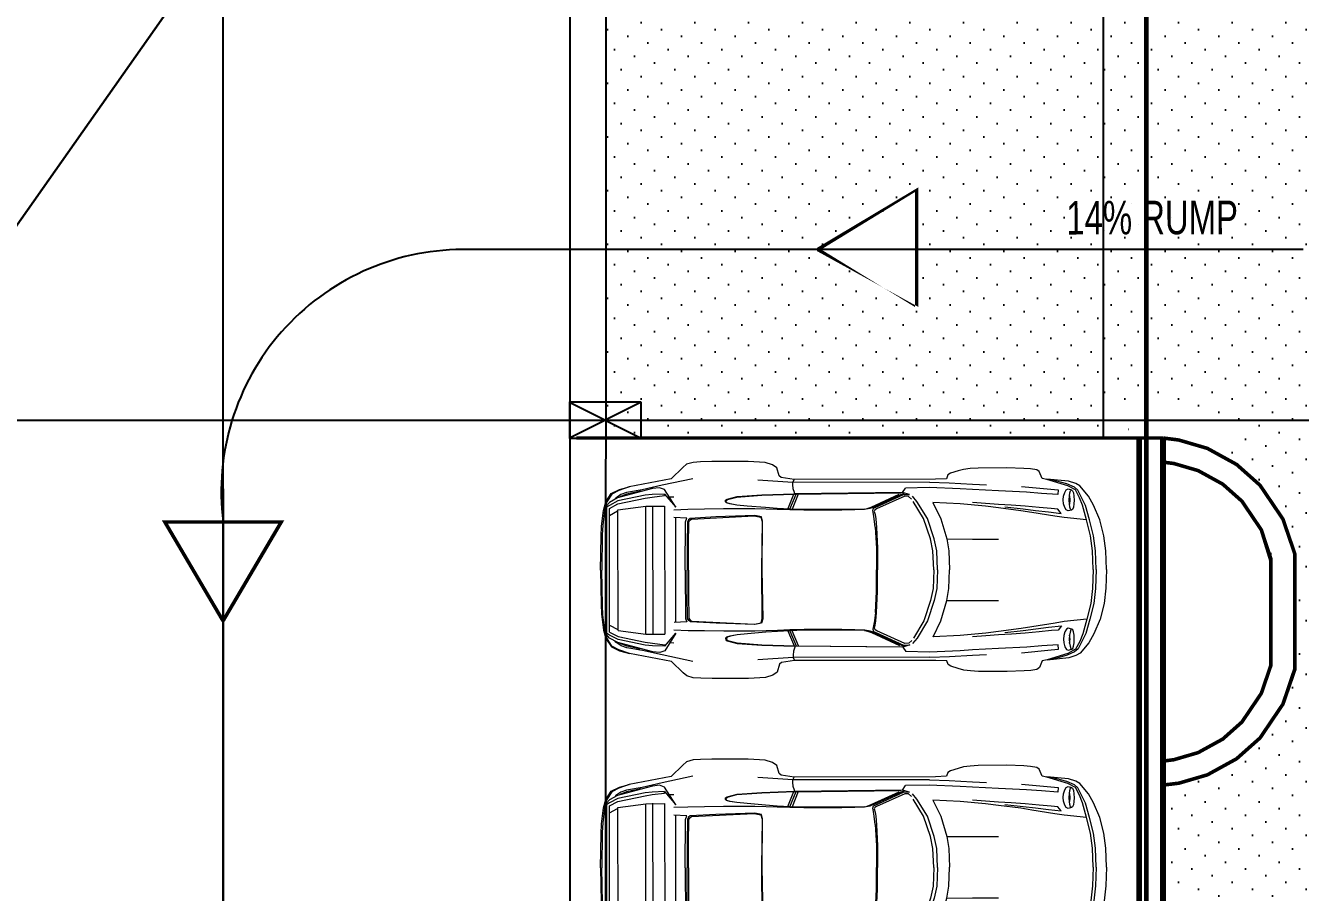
# Model space of a CAD drawing. Extents: x 285329 to 658348, y -83126 to -16980.
# Drawn here: x 313506 to 314572, y -35737 to -35013 of the extents above; entities that cross this region are included whole.
import ezdxf

# ---------------------------------------------------------------- set-up
doc = ezdxf.new("R2010")
doc.units = 0
doc.layers.get('0').update_dxf_attribs({"linetype": 'CONTINUOUS'})
for name, color, linetype, lineweight in [('A-text finishing', 6, 'CONTINUOUS', 13), ('excavation border', 5, 'CONTINUOUS', 30), ('FIGURES', 153, 'CONTINUOUS', 0)]:
    doc.layers.add(name, color=color, linetype=linetype, lineweight=lineweight)
for name, color, linetype in [('AXIS', 1, 'CONTINUOUS'), ('COLUMN', 5, 'CONTINUOUS'), ('FURNITURE', 4, 'CONTINUOUS'), ('HATCH', 8, 'CONTINUOUS'), ('TEXT', 3, 'CONTINUOUS'), ('WALL', 7, 'CONTINUOUS'), ('WALL1', 2, 'CONTINUOUS')]:
    doc.layers.add(name, color=color, linetype=linetype)
doc.styles.get("Standard").update_dxf_attribs({"font": 'sanss___.ttf', "height": 15})
pattern_1 = [(45.00000000016488, (5229.173987682385, -13934.85615330454), (-5.612660075716676, 16.83798022698851), [0, -15.875])]

# ---------------------------------------------------------------- blocks, each defined once
blk = doc.blocks.new('XREF1$0$02PCAR09')
at = {"color": 0, "linetype": 'ByBlock'}
for p, q in [((-139.3891880423911, 33.77165775941323), (-143.264904074437, 30.04960447753655)), ((-138.1428124021296, 34.83022337169009), (-139.3891880423911, 33.77165775941323)), ((-136.0427548164836, 35.42780073345929), (-138.1428124021296, 34.83022337169009)), ((-133.5670771748684, 35.5814634836285), (-136.0427548164836, 35.42780073345929)), ((-129.8620975318994, 35.70097895598234), (-133.5670771748684, 35.5814634836285)), ((-117.8764030187002, 35.70097895598234), (-129.8620975318994, 35.70097895598234)), ((-112.3274703737005, 35.34243253892082), (-117.8764030187002, 35.70097895598234)), ((-109.8517927320853, 34.5911924269824), (-112.3274703737005, 35.34243253892082)), ((-108.4688279805623, 33.60092137033632), (-109.8517927320853, 34.5911924269824)), ((-107.7346615075316, 30.95450733964419), (-108.4688279805623, 33.60092137033632)), ((-143.264904074437, 30.04960447753655), (-157.0433306729438, 27.4202640857521)), ((-136.160790045383, 30.06982751551053), (-146.252790883283, 27.89832597516745)), ((-103.175999919178, 28.82030247618276), (-114.7860743764081, 29.58861622702888)), ((-107.0004950345008, 30.42522453350577), (-107.7346615075316, 30.95450733964419)), ((-102.8003798632088, 29.7593526161058), (-107.0004950345008, 30.42522453350577)), ((-103.175999919178, 28.82030247618276), (-102.8003798632088, 29.7593526161058)), ((-56.22349292302719, 29.82764717173656), (-102.8003798632088, 29.7593526161058)), ((-52.63802875241204, 29.9471626440904), (-56.22349292302719, 29.82764717173656)), ((-52.15996686299668, 31.22538604060483), (-52.63802875241204, 29.9471626440904)), ((-51.28921127870444, 31.75696836830568), (-52.15996686299668, 31.22538604060483)), ((-48.84768091490456, 32.52528211915179), (-51.28921127870444, 31.75696836830568)), ((-47.0890961074124, 33.02041764747482), (-48.84768091490456, 32.52528211915179)), ((-44.85244941050485, 33.29359586999788), (-47.0890961074124, 33.02041764747482)), ((-42.25725629653579, 33.4472586201671), (-44.85244941050485, 33.29359586999788)), ((-32.74723942495178, 33.53262681470556), (-42.25725629653579, 33.4472586201671)), ((-27.18123314104443, 33.31066950890558), (-32.74723942495178, 33.53262681470556)), ((-24.96166008304456, 33.13993311982865), (-27.18123314104443, 33.31066950890558)), ((-22.98111796975238, 32.82554285593255), (-24.96166008304456, 33.13993311982865)), ((-22.12743602436781, 32.23503025772104), (-22.98111796975238, 32.82554285593255)), ((-21.22253316226019, 29.99838356081347), (-22.12743602436781, 32.23503025772104)), ((-19.65175838275259, 29.65691078265965), (-21.22253316226019, 29.99838356081347)), ((-12.48083004152228, 29.04225978198276), (-19.65175838275259, 29.77642625501349)), ((-12.78815554186073, 27.55685319701364), (-19.65175838275259, 29.65691078265965)), ((-13.04308359194108, 28.18086525074451), (-17.95794463294092, 29.54653034359681)), ((-164.7947627370356, 22.48598244142934), (-162.9849570128204, 25.21776466665994)), ((-162.9849570128204, 25.21776466665994), (-160.2873220654051, 26.49828758473677)), ((-160.4922057322974, 26.22510936221371), (-162.8142206237435, 24.97873372195226)), ((-149.3943404422981, 26.87390764070598), (-160.8848994271743, 23.80065263732156)), ((-157.0433306729438, 27.4202640857521), (-160.4922057322974, 26.22510936221371)), ((-160.2873220654051, 26.49828758473677), (-157.0433306729438, 27.4202640857521)), ((-157.9140862572361, 25.52509016699838), (-159.7751128981744, 24.91043916632149)), ((-152.8090682238364, 26.42999302910601), (-157.9140862572361, 25.52509016699838)), ((-153.8334865582979, 25.84948930624451), (-157.9140862572361, 25.01288099976763)), ((-153.4749401412363, 26.27633027893679), (-153.8334865582979, 25.84948930624451)), ((-146.252790883283, 27.89832597516745), (-152.8090682238364, 26.42999302910601)), ((-147.0381782730368, 27.13001222432135), (-149.3943404422981, 26.87390764070598)), ((-145.4332562157138, 26.51536122364446), (-147.0381782730368, 27.13001222432135)), ((-141.7282765727448, 20.71032399502945), (-145.4332562157138, 26.51536122364446)), ((-58.20403503631938, 28.78615519836739), (-103.175999919178, 28.82030247618277)), ((-103.175999919178, 28.08613600315206), (-103.175999919178, 28.82030247618276)), ((-103.0564844468242, 26.70317125162907), (-103.175999919178, 28.08613600315206)), ((-102.680864390855, 25.43972197245992), (-103.0564844468242, 26.70317125162907)), ((-67.0994009072265, 25.43972197245992), (-102.680864390855, 25.06410191649071)), ((-102.680864390855, 25.08117555539842), (-102.680864390855, 25.43972197245992)), ((-102.680864390855, 24.94458644413687), (-67.64575735227261, 25.32020650010608)), ((-66.41645535091885, 25.20069102775224), (-67.38965276865726, 24.8933655274138)), ((-67.0994009072265, 25.45679561136761), (-66.10912985058043, 26.89098127961367)), ((-67.0994009072265, 25.54216380590607), (-67.0994009072265, 25.54216380590606)), ((-64.81153329359587, 24.72262913833689), (-67.0994009072265, 25.45679561136761)), ((-58.3235505086732, 27.06171766869058), (-66.10912985058043, 26.89098127961367)), ((-48.19888263641233, 26.6348766959983), (-58.3235505086732, 27.06171766869058)), ((-58.20403503631938, 28.76908155945971), (-51.78434680702748, 28.54712425365972)), ((-51.78434680702748, 28.54712425365972), (-44.1524302152895, 28.13735691987513)), ((-44.1524302152895, 26.41291939019832), (-48.19888263641233, 26.6348766959983)), ((-44.1524302152895, 28.13735691987513), (-39.54254771021286, 27.93247325298283)), ((-35.59853712253622, 25.95193113969065), (-44.1524302152895, 26.41291939019832)), ((-26.32755119565986, 25.45679561136761), (-35.59853712253622, 25.95193113969065)), ((-28.02619871649039, 27.35217620931952), (-18.28586727013732, 26.44706666801371)), ((-21.41034319024481, 25.08117555539842), (-26.32755119565986, 25.45679561136761)), ((-18.28586727013732, 26.44706666801371), (-15.87848418415283, 26.19096208439833)), ((-15.87848418415283, 26.19096208439833), (-16.03214693432206, 24.72262913833689)), ((-14.11989937666064, 24.14212541547539), (-13.76135295959914, 25.40557469464455)), ((-13.76135295959914, 25.40557469464455), (-13.28329107018378, 26.2592566400291)), ((-13.28329107018378, 26.2592566400291), (-12.6686400695069, 26.54950850145985)), ((-10.58565307144118, 27.08833317646262), (-13.04308359194108, 28.18086525074451)), ((-10.26125698352243, 26.19096208439833), (-12.78815554186073, 27.55685319701364)), ((-12.6686400695069, 26.54950850145985), (-11.49055898487619, 26.19096208439833)), ((-10.1417415111686, 28.29101967004435), (-12.48083004152228, 29.04225978198276)), ((-12.22472545790693, 24.26164088782923), (-12.0710627077377, 25.21776466665994)), ((-12.0710627077377, 25.21776466665994), (-11.81495812412232, 25.93485750078297)), ((-11.81495812412232, 25.93485750078297), (-11.49055898487619, 26.19096208439833)), ((-11.49055898487619, 26.19096208439833), (-11.18323348453777, 25.93485750078297)), ((-11.18323348453777, 25.93485750078297), (-10.92712890092239, 25.21776466665994)), ((-10.92712890092239, 25.21776466665994), (-10.7393188729378, 24.1250517765677)), ((-9.425199770093963, 26.13236761146603), (-10.58565307144118, 27.08833317646262)), ((-8.895365870907137, 23.62991624824465), (-10.26125698352243, 26.19096208439833)), ((-8.775850398553308, 27.55685319701364), (-10.1417415111686, 28.29101967004435)), ((-6.899507290691267, 21.07940676791251), (-9.425199770093963, 26.13236761146603)), ((-5.941626339876557, 24.09090449875231), (-8.775850398553308, 27.55685319701364)), ((-165.5630764878817, 19.68590566056797), (-164.7947627370356, 22.48598244142934)), ((-164.4191426810664, 22.48598244142934), (-165.1874564319125, 19.68590566056797)), ((-163.5996080134971, 22.31524605235243), (-164.5898790701433, 21.2054595233525)), ((-163.5996080134971, 21.32497499570633), (-164.5898790701433, 20.71032399502945)), ((-164.5898790701433, -21.2054595233525), (-164.5898790701433, 21.2054595233525)), ((-162.8142206237435, 24.97873372195226), (-164.4191426810664, 22.48598244142934)), ((-160.8848994271743, 23.80065263732156), (-163.5996080134971, 22.31524605235243)), ((-160.7653839548205, 22.81038158067547), (-163.5996080134971, 21.32497499570633)), ((-163.5996080134971, 20.33470393906024), (-160.7653839548205, 21.82011052402938)), ((-161.4995504278511, 23.7323580816908), (-161.7379082183368, 23.33391197800628)), ((-159.7751128981744, 24.91043916632149), (-161.4995504278511, 23.7323580816908)), ((-151.8529444450057, 24.65433458270612), (-160.7653839548205, 22.81038158067547)), ((-160.7653839548205, 21.82011052402938), (-151.8529444450057, 23.66406352606003)), ((-160.7653839548205, 19.8224947718295), (-151.613913500298, 21.06887041209096)), ((-159.7751128981744, 24.24456724892154), (-160.1662057515703, 23.99287382841922)), ((-157.9140862572361, 25.01288099976763), (-159.7751128981744, 24.24456724892154)), ((-149.513855914652, 24.91043916632149), (-151.8529444450057, 24.65433458270612)), ((-151.8529444450057, 23.66406352606003), (-149.513855914652, 24.03968358202924)), ((-151.613913500298, 21.06887041209096), (-151.613913500298, -21.06887041209096)), ((-151.613913500298, 21.06887041209096), (-145.4332562157138, 21.06887041209096)), ((-145.4332562157138, 25.02995463867533), (-149.513855914652, 24.91043916632149)), ((-149.513855914652, 24.03968358202924), (-145.4332562157138, 24.53481911035228)), ((-149.2577513310366, 21.06887041209096), (-149.2577513310366, -21.1883858844448)), ((-145.4332562157138, 25.02995463867533), (-141.7282765727448, 20.72739763393714)), ((-145.4332562157138, 24.53481911035228), (-145.4332562157138, 25.02995463867533)), ((-145.4332562157138, -21.06887041209096), (-145.4332562157138, 21.06887041209096)), ((-142.3941484901448, 24.02260994312154), (-143.8454077972985, 23.95431538749078)), ((-125.4229514158997, 22.45183516361395), (-125.3717304991766, 22.96404433084469)), ((-125.0814786377459, 22.11036238546013), (-125.4229514158997, 22.45183516361395)), ((-125.3717304991766, 22.96404433084469), (-124.8595213319459, 23.3396643868139)), ((-125.1497731933766, 22.43476152470627), (-125.1326995544689, 22.84452885849086)), ((-124.8936686097613, 22.11036238546013), (-125.1497731933766, 22.43476152470627)), ((-125.1326995544689, 22.84452885849086), (-124.688784942869, 23.22014891446006)), ((-124.0058393865613, 21.73474232949093), (-125.0814786377459, 22.11036238546013)), ((-123.8351029974844, 21.73474232949093), (-124.8936686097613, 22.11036238546013)), ((-124.8595213319459, 23.3396643868139), (-121.5813826616692, 24.14319423246711)), ((-124.688784942869, 23.22014891446006), (-121.5984563005768, 24.00660512120558)), ((-121.6155299394845, 21.3761959124294), (-124.0058393865613, 21.73474232949093)), ((-121.6155299394845, 21.3761959124294), (-123.8351029974844, 21.73474232949093)), ((-118.217875796854, 21.03472313427559), (-121.6155299394845, 21.3761959124294)), ((-121.5984563005768, 24.00660512120558), (-113.4372569027005, 24.57003520515939)), ((-121.5813826616692, 24.14319423246711), (-113.4372569027005, 24.68955067751323)), ((-112.190881262439, 20.50544032813716), (-118.217875796854, 21.03472313427559)), ((-113.4372569027005, 24.68955067751323), (-102.680864390855, 25.08117555539842)), ((-113.4372569027005, 24.57003520515939), (-102.680864390855, 24.96166008304457)), ((-104.9004374488548, 20.0273784387218), (-102.902821696655, 24.96166008304457)), ((-104.2174918925472, 19.99323116090641), (-102.1686552236243, 24.96166008304457)), ((-101.4515623895012, 24.96166008304457), (-103.4662517806088, 19.97615752199872)), ((-102.680864390855, 25.06410191649071), (-102.680864390855, 24.94458644413687)), ((-77.44602608528737, 20.65910307830638), (-68.24333471404182, 24.8762918885061)), ((-67.38965276865726, 24.8933655274138), (-76.5923441399028, 20.65910307830638)), ((-76.16550316721053, 20.52251396704484), (-66.86036996251882, 24.77385005505996)), ((-66.39938171201115, 24.24456724892154), (-75.65329399997981, 20.0273784387218)), ((-66.86036996251882, 24.77385005505996), (-65.78473071133428, 24.80799733287535)), ((-65.13593243284201, 24.15919905438308), (-66.39938171201115, 24.24456724892154)), ((-65.78473071133428, 24.80799733287535), (-64.81153329359587, 24.72262913833689)), ((-64.12858773728823, 23.28844347009083), (-65.13593243284201, 24.15919905438308)), ((-62.4041502076114, 22.48598244142934), (-63.88955679258056, 24.21041997110615)), ((-60.21872442742694, 16.81753432407585), (-63.5993049311498, 22.48598244142934)), ((-58.97234878716549, 16.81753432407585), (-62.4041502076114, 22.48598244142934)), ((-57.12839578513483, 22.11036238546013), (-54.53320267116577, 16.80046068516816)), ((-48.19888263641233, 21.63230049604479), (-57.12839578513483, 22.11036238546013)), ((-39.78157865492054, 20.84691310629098), (-48.19888263641233, 21.63230049604479)), ((-39.78157865492054, 21.75181596839861), (-44.11828293747411, 22.11036238546013)), ((-35.59853712253622, 21.46156410696786), (-39.78157865492054, 21.75181596839861)), ((-31.38134831233648, 21.2054595233525), (-35.59853712253622, 21.46156410696786)), ((-26.78853944616754, 20.88106038410638), (-31.38134831233648, 21.2054595233525)), ((-16.03214693432206, 24.72262913833689), (-21.41034319024481, 25.08117555539842)), ((-14.22234121010679, 22.91282341412162), (-14.11989937666064, 24.14212541547539)), ((-14.11989937666064, 21.68352141276785), (-14.22234121010679, 22.91282341412162)), ((-13.76135295959914, 20.43714577250639), (-14.11989937666064, 21.68352141276785)), ((-12.31009365244537, 22.86160249739856), (-12.22472545790693, 24.26164088782923)), ((-12.24179909681461, 21.56400594041401), (-12.31009365244537, 22.86160249739856)), ((-12.03691542992231, 22.86160249739856), (-12.24179909681461, 21.56400594041401)), ((-12.0710627077377, 20.57373488376792), (-12.24179909681461, 21.58107957932171)), ((-12.22472545790693, 24.26164088782923), (-12.03691542992231, 22.86160249739856)), ((-10.7393188729378, 21.58107957932171), (-10.92712890092239, 20.50544032813716)), ((-10.7393188729378, 24.1250517765677), (-10.68809795621472, 22.86160249739856)), ((-10.68809795621472, 22.86160249739856), (-10.7393188729378, 21.58107957932171)), ((-7.905094814261051, 21.15423860662943), (-8.895365870907137, 23.62991624824465)), ((-6.556277340553434, 16.32239879575281), (-7.905094814261051, 21.15423860662943)), ((-5.566006283907346, 16.32239879575281), (-6.899507290691267, 21.07940676791251)), ((-4.268409726922802, 21.13716496772174), (-5.941626339876557, 24.09090449875231)), ((-2.168352141276792, 16.30532515684511), (-4.268409726922802, 21.13716496772174)), ((-166.211874766374, 14.44429851590677), (-165.5630764878817, 19.68590566056797)), ((-165.1874564319125, 19.68590566056797), (-165.8021074325894, 14.81991857187598)), ((-163.5996080134971, 20.33470393906024), (-163.5996080134971, -20.33470393906024)), ((-163.5996080134971, 18.04683632542962), (-160.8848994271743, 19.53224291039876)), ((-160.7653839548205, 19.8224947718295), (-160.7653839548205, -19.8224947718295)), ((-137.7671923461605, 19.95908388309103), (-142.3941484901448, 19.75420021619873)), ((-138.1428124021296, 17.05656526878352), (-142.377074851237, 17.26144893567582)), ((-141.7282765727448, 17.26144893567582), (-141.7282765727448, -17.15578437787134)), ((-138.5696533748219, 15.89555782306053), (-138.1428124021296, 17.05656526878352)), ((-132.3377751735147, 20.0273784387218), (-137.7671923461605, 19.95908388309103)), ((-136.9818049564067, 17.00534435206044), (-137.5110877625451, 16.57850337936817)), ((-137.0842467898528, 16.44191426810665), (-136.5549639837144, 16.78365285606781)), ((-128.5474273360072, 17.51755351929119), (-136.9818049564067, 17.00534435206044)), ((-136.5549639837144, 16.78365285606781), (-115.947081822131, 17.82487901962962)), ((-126.0376024165766, 20.09567299435257), (-132.3377751735147, 20.0273784387218)), ((-115.7592717941464, 17.94439449198347), (-128.5474273360072, 17.51755351929119)), ((-115.7763454330541, 20.11274663326025), (-126.0376024165766, 20.09567299435257)), ((-115.947081822131, 17.82487901962962), (-113.7275087641312, 17.36389076912197)), ((-108.3663861471162, 19.86853066330364), (-115.7763454330541, 20.11274663326025)), ((-113.5567723750543, 17.48340624147581), (-115.7592717941464, 17.94439449198347)), ((-113.7275087641312, 17.36389076912197), (-113.351888708162, 15.9467787397836)), ((-113.1982259579928, 16.06629421213743), (-113.5567723750543, 17.48340624147581)), ((-108.3663861471162, 20.23226210561409), (-112.190881262439, 20.50544032813716)), ((-104.2174918925472, 19.99323116090641), (-108.3663861471162, 20.23226210561409)), ((-104.2687128092703, 19.72996011643232), (-108.3663861471162, 19.86853066330364)), ((-99.5563884707475, 19.65175838275259), (-104.2687128092703, 19.72996011643232)), ((-99.52224119293213, 19.83956841073719), (-104.2174918925472, 19.99323116090641)), ((-87.10970570704062, 19.64458221481232), (-99.5563884707475, 19.65175838275259)), ((-87.10970570704062, 19.87371568855257), (-99.52224119293213, 19.83956841073719)), ((-82.8583696190255, 19.87371568855257), (-87.10970570704062, 19.87371568855257)), ((-82.8583696190255, 19.71654903557417), (-87.10970570704062, 19.64458221481232)), ((-79.66559914328724, 19.97615752199872), (-82.8583696190255, 19.87371568855257)), ((-79.62576860625475, 19.86461680765525), (-82.8583696190255, 19.71654903557417)), ((-79.66559914328724, 19.95908388309103), (-78.74362264227192, 20.19811482779871)), ((-77.88994069688734, 20.19811482779871), (-79.62576860625475, 19.86461680765525)), ((-78.74362264227192, 20.19811482779871), (-77.44602608528737, 20.65910307830638)), ((-77.20699514057969, 20.43714577250639), (-77.88994069688734, 20.19811482779871)), ((-76.5923441399028, 20.65910307830638), (-77.20699514057969, 20.43714577250639)), ((-76.95089055696434, 19.51516927149105), (-76.71185961225665, 20.24933574452179)), ((-76.72893325116434, 18.37123546467575), (-76.95089055696434, 19.51516927149105)), ((-76.42160775082591, 16.81753432407585), (-76.72893325116434, 18.37123546467575)), ((-76.71185961225665, 20.24933574452179), (-76.16550316721053, 20.52251396704484)), ((-76.21672408393363, 19.68590566056797), (-76.43868138973359, 19.241991048968)), ((-76.43868138973359, 19.241991048968), (-76.14842952830286, 18.21757271450653)), ((-76.09720861157977, 14.06867845993756), (-76.42160775082591, 16.81753432407585)), ((-75.65329399997981, 20.0273784387218), (-76.21672408393363, 19.68590566056797)), ((-76.14842952830286, 18.21757271450653), (-75.92647222250287, 16.81753432407585)), ((-75.92647222250287, 16.81753432407585), (-75.72158855561057, 13.98331026539911)), ((-60.21872442742694, 16.81753432407585), (-60.21872442742694, 16.81753432407585)), ((-57.99915136942708, 10.14174151116859), (-60.21872442742694, 16.81753432407585)), ((-56.75277572916563, 10.14174151116859), (-58.97234878716549, 16.81753432407585)), ((-54.53320267116577, 16.80046068516816), (-52.55266055787358, 10.14174151116859)), ((-35.59853712253622, 20.36885121687562), (-39.78157865492054, 20.84691310629098)), ((-28.20565147550591, 19.37858016022953), (-35.59853712253622, 20.36885121687562)), ((-33.48140589798248, 20.69325035612176), (-27.45441136356749, 19.99323116090642)), ((-24.62018730489074, 18.78100279846034), (-28.20565147550591, 19.37858016022953)), ((-27.45441136356749, 19.99323116090642), (-23.35673802572159, 19.49809563258338)), ((-22.1957305799986, 20.45421941141409), (-26.78853944616754, 20.88106038410638)), ((-17.00534435206046, 17.60292171382965), (-24.62018730489074, 18.78100279846034)), ((-23.35673802572159, 19.49809563258338), (-19.12247557661418, 18.96881282644495)), ((-18.20049907559885, 20.0615257165372), (-22.1957305799986, 20.45421941141409)), ((-19.12247557661418, 18.96881282644495), (-14.88821312750674, 18.50782457593728)), ((-15.99799965650669, 19.87371568855258), (-18.20049907559885, 20.0615257165372)), ((-13.94916298758373, 17.1077861855066), (-17.00534435206046, 17.60292171382965)), ((-14.88821312750674, 18.50782457593728), (-15.99799965650669, 19.87371568855258)), ((-6.556277340553434, 16.32239879575281), (-13.94916298758373, 17.1077861855066)), ((-13.28329107018378, 19.6517583827526), (-13.76135295959914, 20.43714577250639)), ((-12.6686400695069, 19.32735924350646), (-13.28329107018378, 19.6517583827526)), ((-11.49055898487619, 19.60053746602952), (-12.6686400695069, 19.32735924350646)), ((-11.81495812412232, 19.83956841073719), (-12.0710627077377, 20.57373488376792)), ((-11.49055898487619, 19.60053746602952), (-11.81495812412232, 19.83956841073719)), ((-11.18323348453777, 19.8054211329218), (-11.49055898487619, 19.60053746602952)), ((-10.92712890092239, 20.50544032813716), (-11.18323348453777, 19.8054211329218)), ((-166.3484638776355, 11.21738076235313), (-166.211874766374, 14.44429851590677)), ((-165.8021074325894, 14.81991857187598), (-165.9386965438509, 11.59300081832234)), ((-138.6550215693604, 3.8e-15), (-138.5696533748219, 15.89555782306053)), ((-137.903781457422, 15.89555782306053), (-138.0403705686835, 8.28071487023023)), ((-137.5110877625451, 16.57850337936817), (-137.903781457422, 15.89555782306053)), ((-137.5623086792681, 8.161199397876397), (-137.4769404847297, 15.77604235070668)), ((-137.4769404847297, 15.77604235070668), (-137.0842467898528, 16.44191426810665)), ((-113.403109624885, -0.0170736389076931), (-113.1982259579928, 16.06629421213743)), ((-113.351888708162, 15.9467787397836), (-113.403109624885, 0.0170736389076931)), ((-76.09720861157977, 14.06867845993756), (-75.73866219451826, 7.153854702322628)), ((-75.72158855561057, 13.98331026539911), (-75.43133669417979, 7.153854702322628)), ((-5.258680783568892, 11.13201256781467), (-6.556277340553434, 16.32239879575281)), ((-4.268409726922802, 11.13201256781467), (-5.566006283907346, 16.32239879575281)), ((-0.8707555842922545, 11.13201256781467), (-2.168352141276792, 16.30532515684511)), ((-166.5704211834355, 0.0170736389076931), (-166.3484638776355, 11.21738076235313)), ((-165.9386965438509, 11.59300081832234), (-166.0752856551125, -3.8e-15)), ((-57.12839578513483, 6.180657284584223), (-57.99915136942708, 10.14174151116859)), ((-55.89909378378107, 6.180657284584223), (-56.75277572916563, 10.14174151116859)), ((-52.55266055787358, 10.14174151116859), (-44.11828293747411, 10.09052059444551)), ((-52.55266055787358, 10.14174151116859), (-51.920935918289, 6.180657284584223)), ((-44.11828293747411, 10.09052059444551), (-35.59853712253622, 10.09052059444551)), ((-4.69525069961509, 6.19773092349192), (-5.258680783568892, 11.13201256781467)), ((-3.704979642969004, 6.19773092349192), (-4.268409726922802, 11.13201256781467)), ((-0.3073255003384538, 6.180657284584223), (-0.8707555842922545, 11.13201256781467)), ((-138.0403705686835, 8.28071487023023), (-138.0403705686835, 3.8e-15)), ((-137.5623086792681, -3.8e-15), (-137.5623086792681, 8.161199397876397)), ((-75.73866219451826, 7.153854702322628), (-75.7728094723336, 3.8e-15)), ((-75.43133669417979, 7.153854702322628), (-75.39718941636444, 3.8e-15)), ((-56.88936484042717, 3.8e-15), (-57.12839578513483, 6.180657284584223)), ((-55.64298920016568, 3.8e-15), (-55.89909378378107, 6.180657284584223)), ((-51.920935918289, 6.180657284584223), (-51.68190497358133, 3.8e-15)), ((-4.387925199276668, 3.8e-15), (-4.69525069961509, 6.19773092349192)), ((-3.397654142630548, 3.8e-15), (-3.704979642969004, 6.19773092349192)), ((0, 3.8e-15), (-0.3073255003384538, 6.180657284584223)), ((-165.9386965438509, -11.59300081832234), (-166.0752856551125, 7.5e-15)), ((-138.6550215693604, 0), (-138.5696533748219, -15.89555782306052)), ((-138.0403705686835, -8.28071487023023), (-138.0403705686835, 0)), ((-137.5623086792681, 7.5e-15), (-137.5623086792681, -8.161199397876397)), ((-113.403109624885, 0.0170736389076969), (-113.1982259579928, -16.06629421213743)), ((-75.73866219451826, -7.153854702322621), (-75.7728094723336, 0)), ((-75.43133669417979, -7.153854702322621), (-75.39718941636444, 0)), ((-56.88936484042717, 0), (-57.12839578513483, -6.180657284584223)), ((-55.64298920016568, 0), (-55.89909378378107, -6.180657284584223)), ((-51.920935918289, -6.180657284584223), (-51.68190497358133, 0)), ((-4.387925199276668, 0), (-4.69525069961509, -6.19773092349192)), ((-3.397654142630548, 0), (-3.704979642969004, -6.19773092349192)), ((0, 0), (-0.3073255003384538, -6.180657284584223)), ((-166.5704211834355, -0.0170736389076893), (-166.3484638776355, -11.21738076235313)), ((-113.351888708162, -15.9467787397836), (-113.403109624885, -0.0170736389076893)), ((-137.903781457422, -15.89555782306052), (-138.0403705686835, -8.28071487023023)), ((-137.5623086792681, -8.161199397876397), (-137.4769404847297, -15.77604235070668)), ((-76.09720861157977, -14.06867845993756), (-75.73866219451826, -7.153854702322621)), ((-75.72158855561057, -13.9833102653991), (-75.43133669417979, -7.153854702322621)), ((-57.12839578513483, -6.180657284584223), (-57.99915136942708, -10.14174151116859)), ((-55.89909378378107, -6.180657284584223), (-56.75277572916563, -10.14174151116859)), ((-52.55266055787358, -10.14174151116859), (-51.920935918289, -6.180657284584223)), ((-4.69525069961509, -6.19773092349192), (-5.258680783568892, -11.13201256781467)), ((-3.704979642969004, -6.19773092349192), (-4.268409726922802, -11.13201256781467)), ((-0.3073255003384538, -6.180657284584223), (-0.8707555842922545, -11.13201256781467)), ((-166.3484638776355, -11.21738076235313), (-166.211874766374, -14.44429851590677)), ((-165.8021074325894, -14.81991857187597), (-165.9386965438509, -11.59300081832234)), ((-57.99915136942708, -10.14174151116859), (-60.21872442742694, -16.81753432407585)), ((-56.75277572916563, -10.14174151116859), (-58.97234878716549, -16.81753432407585)), ((-54.53320267116577, -16.80046068516816), (-52.55266055787358, -10.14174151116859)), ((-52.55266055787358, -10.14174151116859), (-44.11828293747411, -10.09052059444551)), ((-44.11828293747411, -10.09052059444551), (-35.59853712253622, -10.09052059444551)), ((-5.258680783568892, -11.13201256781467), (-6.556277340553434, -16.32239879575281)), ((-4.268409726922802, -11.13201256781467), (-5.566006283907346, -16.32239879575281)), ((-0.8707555842922545, -11.13201256781467), (-2.168352141276792, -16.30532515684511)), ((-166.211874766374, -14.44429851590677), (-165.5630764878817, -19.68590566056797)), ((-165.1874564319125, -19.68590566056797), (-165.8021074325894, -14.81991857187597)), ((-138.5696533748219, -15.89555782306052), (-138.1428124021296, -17.05656526878352)), ((-137.5110877625451, -16.57850337936817), (-137.903781457422, -15.89555782306052)), ((-136.9818049564067, -17.00534435206044), (-137.5110877625451, -16.57850337936817)), ((-137.4769404847297, -15.77604235070668), (-137.0842467898528, -16.44191426810665)), ((-137.0842467898528, -16.44191426810665), (-136.5549639837144, -16.78365285606781)), ((-113.7275087641312, -17.36389076912197), (-113.351888708162, -15.9467787397836)), ((-113.1982259579928, -16.06629421213743), (-113.5567723750543, -17.48340624147581)), ((-76.09720861157977, -14.06867845993756), (-76.42160775082591, -16.81753432407585)), ((-75.92647222250287, -16.81753432407585), (-75.72158855561057, -13.9833102653991)), ((-6.556277340553434, -16.32239879575281), (-13.94916298758373, -17.1077861855066)), ((-6.556277340553434, -16.32239879575281), (-7.905094814261051, -21.15423860662943)), ((-5.566006283907346, -16.32239879575281), (-6.899507290691267, -21.07940676791251)), ((-2.168352141276792, -16.30532515684511), (-4.268409726922802, -21.13716496772174)), ((-165.5630764878817, -19.68590566056797), (-164.7947627370356, -22.48598244142934)), ((-164.4191426810664, -22.48598244142934), (-165.1874564319125, -19.68590566056797)), ((-163.5996080134971, -21.32497499570633), (-164.5898790701433, -20.71032399502945)), ((-163.5996080134971, -18.04683632542962), (-160.8848994271743, -19.53224291039876)), ((-163.5996080134971, -20.33470393906024), (-160.7653839548205, -21.82011052402938)), ((-160.7653839548205, -19.8224947718295), (-151.613913500298, -21.06887041209096)), ((-141.7282765727448, -20.71032399502945), (-145.4332562157138, -26.51536122364446)), ((-145.4332562157138, -25.02995463867533), (-141.7282765727448, -20.72739763393714)), ((-137.7671923461605, -19.95908388309103), (-142.3941484901448, -19.75420021619873)), ((-138.1428124021296, -17.05656526878352), (-142.377074851237, -17.26144893567582)), ((-132.3377751735147, -20.0273784387218), (-137.7671923461605, -19.95908388309103)), ((-128.5474273360072, -17.51755351929119), (-136.9818049564067, -17.00534435206044)), ((-136.5549639837144, -16.78365285606781), (-115.947081822131, -17.82487901962962)), ((-126.0376024165766, -20.09567299435257), (-132.3377751735147, -20.0273784387218)), ((-115.7592717941464, -17.94439449198347), (-128.5474273360072, -17.51755351929119)), ((-115.7763454330541, -20.11274663326025), (-126.0376024165766, -20.09567299435257)), ((-112.190881262439, -20.50544032813716), (-118.217875796854, -21.03472313427559)), ((-115.947081822131, -17.82487901962962), (-113.7275087641312, -17.36389076912197)), ((-108.3663861471162, -19.86853066330364), (-115.7763454330541, -20.11274663326025)), ((-113.5567723750543, -17.48340624147581), (-115.7592717941464, -17.94439449198347)), ((-108.3663861471162, -20.23226210561409), (-112.190881262439, -20.50544032813716)), ((-104.2687128092703, -19.72996011643232), (-108.3663861471162, -19.86853066330364)), ((-104.2174918925472, -19.99323116090641), (-108.3663861471162, -20.23226210561409)), ((-104.9004374488548, -20.0273784387218), (-102.902821696655, -24.96166008304457)), ((-99.5563884707475, -19.65175838275259), (-104.2687128092703, -19.72996011643232)), ((-99.52224119293213, -19.83956841073719), (-104.2174918925472, -19.99323116090641)), ((-104.2174918925472, -19.99323116090641), (-102.1686552236243, -24.96166008304457)), ((-101.4515623895012, -24.96166008304457), (-103.4662517806088, -19.97615752199872)), ((-87.10970570704062, -19.64458221481232), (-99.5563884707475, -19.65175838275259)), ((-87.10970570704062, -19.87371568855257), (-99.52224119293213, -19.83956841073719)), ((-82.8583696190255, -19.71654903557417), (-87.10970570704062, -19.64458221481232)), ((-82.8583696190255, -19.87371568855257), (-87.10970570704062, -19.87371568855257)), ((-79.62576860625475, -19.86461680765525), (-82.8583696190255, -19.71654903557417)), ((-79.66559914328724, -19.97615752199872), (-82.8583696190255, -19.87371568855257)), ((-79.66559914328724, -19.95908388309103), (-78.74362264227192, -20.19811482779871)), ((-77.88994069688734, -20.19811482779871), (-79.62576860625475, -19.86461680765525)), ((-78.74362264227192, -20.19811482779871), (-77.44602608528737, -20.65910307830638)), ((-77.20699514057969, -20.43714577250639), (-77.88994069688734, -20.19811482779871)), ((-77.44602608528737, -20.65910307830638), (-68.24333471404182, -24.8762918885061)), ((-76.5923441399028, -20.65910307830638), (-77.20699514057969, -20.43714577250639)), ((-76.72893325116434, -18.37123546467575), (-76.95089055696434, -19.51516927149105)), ((-76.95089055696434, -19.51516927149105), (-76.71185961225665, -20.24933574452179)), ((-76.42160775082591, -16.81753432407585), (-76.72893325116434, -18.37123546467575)), ((-76.71185961225665, -20.24933574452179), (-76.16550316721053, -20.52251396704484)), ((-67.38965276865726, -24.8933655274138), (-76.5923441399028, -20.65910307830638)), ((-76.43868138973359, -19.241991048968), (-76.14842952830286, -18.21757271450653)), ((-76.21672408393363, -19.68590566056797), (-76.43868138973359, -19.241991048968)), ((-75.65329399997981, -20.0273784387218), (-76.21672408393363, -19.68590566056797)), ((-76.16550316721053, -20.52251396704484), (-66.86036996251882, -24.77385005505996)), ((-76.14842952830286, -18.21757271450653), (-75.92647222250287, -16.81753432407585)), ((-66.39938171201115, -24.24456724892154), (-75.65329399997981, -20.0273784387218)), ((-60.21872442742694, -16.81753432407585), (-63.5993049311498, -22.48598244142934)), ((-58.97234878716549, -16.81753432407585), (-62.4041502076114, -22.48598244142934)), ((-60.21872442742694, -16.81753432407585), (-60.21872442742694, -16.81753432407585)), ((-57.12839578513483, -22.11036238546013), (-54.53320267116577, -16.80046068516816)), ((-39.78157865492054, -20.84691310629098), (-48.19888263641233, -21.63230049604479)), ((-35.59853712253622, -20.36885121687562), (-39.78157865492054, -20.84691310629098)), ((-28.20565147550591, -19.37858016022953), (-35.59853712253622, -20.36885121687562)), ((-33.48140589798248, -20.69325035612176), (-27.45441136356749, -19.99323116090642)), ((-26.78853944616754, -20.88106038410638), (-31.38134831233648, -21.2054595233525)), ((-24.62018730489074, -18.78100279846034), (-28.20565147550591, -19.37858016022953)), ((-27.45441136356749, -19.99323116090642), (-23.35673802572159, -19.49809563258338)), ((-22.1957305799986, -20.45421941141409), (-26.78853944616754, -20.88106038410638)), ((-17.00534435206046, -17.60292171382965), (-24.62018730489074, -18.78100279846034)), ((-23.35673802572159, -19.49809563258338), (-19.12247557661418, -18.96881282644495)), ((-18.20049907559885, -20.0615257165372), (-22.1957305799986, -20.45421941141409)), ((-19.12247557661418, -18.96881282644495), (-14.88821312750674, -18.50782457593728)), ((-15.99799965650669, -19.87371568855258), (-18.20049907559885, -20.0615257165372)), ((-13.94916298758373, -17.1077861855066), (-17.00534435206046, -17.60292171382965)), ((-14.88821312750674, -18.50782457593728), (-15.99799965650669, -19.87371568855258)), ((-13.76135295959914, -20.43714577250639), (-14.11989937666064, -21.68352141276785)), ((-13.28329107018378, -19.6517583827526), (-13.76135295959914, -20.43714577250639)), ((-12.6686400695069, -19.32735924350646), (-13.28329107018378, -19.6517583827526)), ((-11.49055898487619, -19.60053746602952), (-12.6686400695069, -19.32735924350646)), ((-12.0710627077377, -20.57373488376792), (-12.24179909681461, -21.58107957932171)), ((-11.81495812412232, -19.83956841073719), (-12.0710627077377, -20.57373488376792)), ((-11.49055898487619, -19.60053746602952), (-11.81495812412232, -19.83956841073719)), ((-11.18323348453777, -19.8054211329218), (-11.49055898487619, -19.60053746602952)), ((-10.92712890092239, -20.50544032813716), (-11.18323348453777, -19.8054211329218)), ((-10.7393188729378, -21.58107957932171), (-10.92712890092239, -20.50544032813716)), ((-164.7947627370356, -22.48598244142934), (-162.9849570128204, -25.21776466665994)), ((-163.5996080134971, -22.31524605235243), (-164.5898790701433, -21.2054595233525)), ((-162.8142206237435, -24.97873372195226), (-164.4191426810664, -22.48598244142934)), ((-160.7653839548205, -22.81038158067547), (-163.5996080134971, -21.32497499570633)), ((-160.8848994271743, -23.80065263732156), (-163.5996080134971, -22.31524605235243)), ((-160.4922057322974, -26.22510936221371), (-162.8142206237435, -24.97873372195226)), ((-161.4995504278511, -23.7323580816908), (-161.7379082183368, -23.33391197800628)), ((-159.7751128981744, -24.91043916632149), (-161.4995504278511, -23.7323580816908)), ((-149.3943404422981, -26.87390764070598), (-160.8848994271743, -23.80065263732156)), ((-160.7653839548205, -21.82011052402938), (-151.8529444450057, -23.66406352606003)), ((-151.8529444450057, -24.65433458270612), (-160.7653839548205, -22.81038158067547)), ((-159.7751128981744, -24.24456724892154), (-160.1662057515703, -23.99287382841922)), ((-157.9140862572361, -25.01288099976763), (-159.7751128981744, -24.24456724892154)), ((-157.9140862572361, -25.52509016699838), (-159.7751128981744, -24.91043916632149)), ((-153.8334865582979, -25.84948930624451), (-157.9140862572361, -25.01288099976763)), ((-151.8529444450057, -23.66406352606003), (-149.513855914652, -24.03968358202924)), ((-149.513855914652, -24.91043916632149), (-151.8529444450057, -24.65433458270612)), ((-151.613913500298, -21.06887041209096), (-145.4332562157138, -21.06887041209096)), ((-149.513855914652, -24.03968358202924), (-145.4332562157138, -24.53481911035228)), ((-145.4332562157138, -25.02995463867533), (-149.513855914652, -24.91043916632149)), ((-145.4332562157138, -24.53481911035228), (-145.4332562157138, -25.02995463867533)), ((-142.3941484901448, -24.02260994312154), (-143.8454077972985, -23.95431538749078)), ((-125.0814786377459, -22.11036238546013), (-125.4229514158997, -22.45183516361395)), ((-125.4229514158997, -22.45183516361395), (-125.3717304991766, -22.96404433084469)), ((-125.3717304991766, -22.96404433084469), (-124.8595213319459, -23.3396643868139)), ((-124.8936686097613, -22.11036238546013), (-125.1497731933766, -22.43476152470627)), ((-125.1497731933766, -22.43476152470627), (-125.1326995544689, -22.84452885849086)), ((-125.1326995544689, -22.84452885849086), (-124.688784942869, -23.22014891446006)), ((-124.0058393865613, -21.73474232949093), (-125.0814786377459, -22.11036238546013)), ((-123.8351029974844, -21.73474232949093), (-124.8936686097613, -22.11036238546013)), ((-124.8595213319459, -23.3396643868139), (-121.5813826616692, -24.14319423246711)), ((-124.688784942869, -23.22014891446006), (-121.5984563005768, -24.00660512120558)), ((-121.6155299394845, -21.3761959124294), (-124.0058393865613, -21.73474232949093)), ((-121.6155299394845, -21.3761959124294), (-123.8351029974844, -21.73474232949093)), ((-118.217875796854, -21.03472313427559), (-121.6155299394845, -21.3761959124294)), ((-121.5984563005768, -24.00660512120558), (-113.4372569027005, -24.57003520515939)), ((-121.5813826616692, -24.14319423246711), (-113.4372569027005, -24.68955067751323)), ((-113.4372569027005, -24.57003520515939), (-102.680864390855, -24.96166008304457)), ((-113.4372569027005, -24.68955067751323), (-102.680864390855, -25.08117555539842)), ((-102.680864390855, -25.06410191649071), (-102.680864390855, -24.94458644413687)), ((-102.680864390855, -24.94458644413687), (-67.64575735227261, -25.32020650010608)), ((-67.0994009072265, -25.43972197245992), (-102.680864390855, -25.06410191649071)), ((-102.680864390855, -25.08117555539842), (-102.680864390855, -25.43972197245992)), ((-66.41645535091885, -25.20069102775224), (-67.38965276865726, -24.8933655274138)), ((-64.81153329359587, -24.72262913833689), (-67.0994009072265, -25.45679561136761)), ((-66.86036996251882, -24.77385005505996), (-65.78473071133428, -24.80799733287535)), ((-65.13593243284201, -24.15919905438308), (-66.39938171201115, -24.24456724892154)), ((-65.78473071133428, -24.80799733287535), (-64.81153329359587, -24.72262913833689)), ((-64.12858773728823, -23.28844347009083), (-65.13593243284201, -24.15919905438308)), ((-62.4041502076114, -22.48598244142934), (-63.88955679258056, -24.21041997110615)), ((-48.19888263641233, -21.63230049604479), (-57.12839578513483, -22.11036238546013)), ((-39.78157865492054, -21.75181596839861), (-44.11828293747411, -22.11036238546013)), ((-35.59853712253622, -21.46156410696786), (-39.78157865492054, -21.75181596839861)), ((-31.38134831233648, -21.2054595233525), (-35.59853712253622, -21.46156410696786)), ((-21.41034319024481, -25.08117555539842), (-26.32755119565986, -25.45679561136761)), ((-16.03214693432206, -24.72262913833689), (-21.41034319024481, -25.08117555539842)), ((-15.87848418415283, -26.19096208439833), (-16.03214693432206, -24.72262913833689)), ((-14.11989937666064, -21.68352141276785), (-14.22234121010679, -22.91282341412162)), ((-14.22234121010679, -22.91282341412162), (-14.11989937666064, -24.14212541547539)), ((-14.11989937666064, -24.14212541547539), (-13.76135295959914, -25.40557469464455)), ((-12.24179909681461, -21.56400594041401), (-12.31009365244537, -22.86160249739856)), ((-12.31009365244537, -22.86160249739856), (-12.22472545790693, -24.26164088782923)), ((-12.03691542992231, -22.86160249739856), (-12.24179909681461, -21.56400594041401)), ((-12.22472545790693, -24.26164088782923), (-12.03691542992231, -22.86160249739856)), ((-12.22472545790693, -24.26164088782923), (-12.0710627077377, -25.21776466665994)), ((-10.92712890092239, -25.21776466665994), (-10.7393188729378, -24.1250517765677)), ((-10.68809795621472, -22.86160249739856), (-10.7393188729378, -21.58107957932171)), ((-10.7393188729378, -24.1250517765677), (-10.68809795621472, -22.86160249739856)), ((-8.895365870907137, -23.62991624824465), (-10.26125698352243, -26.19096208439833)), ((-6.899507290691267, -21.07940676791251), (-9.425199770093963, -26.13236761146603)), ((-7.905094814261051, -21.15423860662943), (-8.895365870907137, -23.62991624824465)), ((-5.941626339876557, -24.09090449875231), (-8.775850398553308, -27.55685319701364)), ((-4.268409726922802, -21.13716496772174), (-5.941626339876557, -24.09090449875231)), ((-162.9849570128204, -25.21776466665994), (-160.2873220654051, -26.49828758473677)), ((-157.0433306729438, -27.4202640857521), (-160.4922057322974, -26.22510936221371)), ((-160.2873220654051, -26.49828758473677), (-157.0433306729438, -27.4202640857521)), ((-152.8090682238364, -26.42999302910601), (-157.9140862572361, -25.52509016699838)), ((-143.264904074437, -30.04960447753655), (-157.0433306729438, -27.4202640857521)), ((-153.4749401412363, -26.27633027893679), (-153.8334865582979, -25.84948930624451)), ((-146.252790883283, -27.89832597516745), (-152.8090682238364, -26.42999302910601)), ((-147.0381782730368, -27.13001222432135), (-149.3943404422981, -26.87390764070598)), ((-145.4332562157138, -26.51536122364446), (-147.0381782730368, -27.13001222432135)), ((-136.160790045383, -30.06982751551053), (-146.252790883283, -27.89832597516745)), ((-103.175999919178, -28.82030247618276), (-114.7860743764081, -29.58861622702888)), ((-103.0564844468242, -26.70317125162907), (-103.175999919178, -28.08613600315206)), ((-103.175999919178, -28.08613600315206), (-103.175999919178, -28.82030247618276)), ((-58.20403503631938, -28.78615519836739), (-103.175999919178, -28.82030247618277)), ((-103.175999919178, -28.82030247618276), (-102.8003798632088, -29.7593526161058)), ((-102.680864390855, -25.43972197245992), (-103.0564844468242, -26.70317125162907)), ((-67.0994009072265, -25.45679561136761), (-66.10912985058043, -26.89098127961367)), ((-67.0994009072265, -25.54216380590607), (-67.0994009072265, -25.54216380590606)), ((-58.3235505086732, -27.06171766869058), (-66.10912985058043, -26.89098127961367)), ((-48.19888263641233, -26.6348766959983), (-58.3235505086732, -27.06171766869058)), ((-58.20403503631938, -28.76908155945971), (-51.78434680702748, -28.54712425365972)), ((-51.78434680702748, -28.54712425365972), (-44.1524302152895, -28.13735691987513)), ((-44.1524302152895, -26.41291939019832), (-48.19888263641233, -26.6348766959983)), ((-35.59853712253622, -25.95193113969065), (-44.1524302152895, -26.41291939019832)), ((-44.1524302152895, -28.13735691987513), (-39.54254771021286, -27.93247325298283)), ((-26.32755119565986, -25.45679561136761), (-35.59853712253622, -25.95193113969065)), ((-28.02619871649039, -27.35217620931952), (-18.28586727013732, -26.44706666801371)), ((-12.78815554186073, -27.55685319701364), (-19.65175838275259, -29.65691078265965)), ((-12.48083004152228, -29.04225978198276), (-19.65175838275259, -29.77642625501349)), ((-18.28586727013732, -26.44706666801371), (-15.87848418415283, -26.19096208439833)), ((-13.04308359194108, -28.18086525074451), (-17.95794463294092, -29.54653034359681)), ((-13.76135295959914, -25.40557469464455), (-13.28329107018378, -26.2592566400291)), ((-13.28329107018378, -26.2592566400291), (-12.6686400695069, -26.54950850145985)), ((-10.58565307144118, -27.08833317646262), (-13.04308359194108, -28.18086525074451)), ((-10.26125698352243, -26.19096208439833), (-12.78815554186073, -27.55685319701364)), ((-12.6686400695069, -26.54950850145985), (-11.49055898487619, -26.19096208439833)), ((-10.1417415111686, -28.29101967004435), (-12.48083004152228, -29.04225978198276)), ((-12.0710627077377, -25.21776466665994), (-11.81495812412232, -25.93485750078297)), ((-11.81495812412232, -25.93485750078297), (-11.49055898487619, -26.19096208439833)), ((-11.49055898487619, -26.19096208439833), (-11.18323348453777, -25.93485750078297)), ((-11.18323348453777, -25.93485750078297), (-10.92712890092239, -25.21776466665994)), ((-9.425199770093963, -26.13236761146603), (-10.58565307144118, -27.08833317646262)), ((-8.775850398553308, -27.55685319701364), (-10.1417415111686, -28.29101967004435)), ((-139.3891880423911, -33.77165775941323), (-143.264904074437, -30.04960447753655)), ((-107.7346615075316, -30.95450733964419), (-108.4688279805623, -33.60092137033632)), ((-107.0004950345008, -30.42522453350575), (-107.7346615075316, -30.95450733964419)), ((-102.8003798632088, -29.7593526161058), (-107.0004950345008, -30.42522453350575)), ((-56.22349292302719, -29.82764717173656), (-102.8003798632088, -29.7593526161058)), ((-52.63802875241204, -29.9471626440904), (-56.22349292302719, -29.82764717173656)), ((-52.15996686299668, -31.22538604060482), (-52.63802875241204, -29.9471626440904)), ((-51.28921127870444, -31.75696836830568), (-52.15996686299668, -31.22538604060482)), ((-48.84768091490456, -32.52528211915179), (-51.28921127870444, -31.75696836830568)), ((-47.0890961074124, -33.02041764747482), (-48.84768091490456, -32.52528211915179)), ((-44.85244941050485, -33.29359586999788), (-47.0890961074124, -33.02041764747482)), ((-42.25725629653579, -33.4472586201671), (-44.85244941050485, -33.29359586999788)), ((-32.74723942495178, -33.53262681470556), (-42.25725629653579, -33.4472586201671)), ((-27.18123314104443, -33.31066950890558), (-32.74723942495178, -33.53262681470556)), ((-24.96166008304456, -33.13993311982865), (-27.18123314104443, -33.31066950890558)), ((-22.98111796975238, -32.82554285593255), (-24.96166008304456, -33.13993311982865)), ((-22.12743602436781, -32.23503025772104), (-22.98111796975238, -32.82554285593255)), ((-21.22253316226019, -29.99838356081347), (-22.12743602436781, -32.23503025772104)), ((-19.65175838275259, -29.65691078265965), (-21.22253316226019, -29.99838356081347)), ((-138.1428124021296, -34.83022337169009), (-139.3891880423911, -33.77165775941323)), ((-136.0427548164836, -35.42780073345929), (-138.1428124021296, -34.83022337169009)), ((-133.5670771748684, -35.5814634836285), (-136.0427548164836, -35.42780073345929)), ((-129.8620975318994, -35.70097895598234), (-133.5670771748684, -35.5814634836285)), ((-117.8764030187002, -35.70097895598234), (-129.8620975318994, -35.70097895598234)), ((-112.3274703737005, -35.34243253892082), (-117.8764030187002, -35.70097895598234)), ((-109.8517927320853, -34.5911924269824), (-112.3274703737005, -35.34243253892082)), ((-108.4688279805623, -33.60092137033632), (-109.8517927320853, -34.5911924269824))]:
    blk.add_line(p, q, dxfattribs=at)
blk = doc.blocks.new('COLUMN')
at = {"layer": 'AXIS'}
for p, q in [((236924.6994773077, -9644.256519553426), (236984.6994773077, -9674.256519553428)), ((236984.6994773077, -9644.256519553426), (236924.6994773077, -9674.256519553428))]:
    blk.add_line(p, q, dxfattribs=at)
at = {"layer": 'COLUMN'}
blk.add_lwpolyline([(236924.6994773077, -9644.256519553426), (236984.6994773077, -9644.256519553426), (236984.6994773077, -9674.256519553428), (236924.6994773077, -9674.256519553428)], close=True, dxfattribs=at)

msp = doc.modelspace()

# ---------------------------------------------------------------- hatches: boundary and pattern name
at = {"layer": 'FURNITURE', "ltscale": 3}
h = msp.add_hatch(dxfattribs=at)
h.set_pattern_fill('DOTS', color=256, scale=10, angle=45.0000000001649, style=0)
h.set_pattern_definition(pattern_1)
h.paths.add_polyline_path([(314407.0703996659, -35060.48877249679), (313991.5935215114, -35060.48877249221), (313991.5935215125, -35199.95043488064), (314168.4423190203, -35199.95043488094), (314251.0921015808, -35151.31465939417), (314251.0921015813, -35199.95043488422), (314407.070399665, -35199.95043488098)], flags=17)
h.paths.add_polyline_path([(314407.070399665, -35199.95043488098), (314251.0921015813, -35199.95043488422), (314251.0921015819, -35248.58621037426), (314168.4423190203, -35199.95043488094), (313991.5935215125, -35199.95043488064), (313991.5935215141, -35357.48683544987), (314407.0703996666, -35357.48683545019)])
h.paths.add_polyline_path([(314432.0703996675, -35199.95043488181), (314407.070399665, -35199.95043488098), (314407.070399667, -35327.4868354526), (314432.0703996675, -35327.4868354492)])
h.paths.add_polyline_path([(314432.0703996606, -34857.96871224387), (314402.0703996673, -34857.96871224151), (313991.5935215075, -34857.96871224694), (313991.5935215114, -35060.48877249221), (314407.0703996659, -35060.48877249679), (314407.070399665, -35199.95043488098), (314432.0703996675, -35199.95043488181)])
edge = h.paths.add_edge_path()
edge.add_line((314774.9071111148, -34892.93903741467), (314547.4820771044, -34895.55148870543))
edge.add_line((314547.482077101, -34895.55148869805), (314546.6587222201, -34860.58116352442))
edge.add_line((314546.6587222235, -34860.5811635318), (314432.0703996611, -34857.96871224492))
edge.add_line((314432.0703996606, -34857.96871224387), (314432.070399666, -35199.95043487863))
edge.add_line((314432.0703996675, -35199.95043488181), (314574.2447882816, -35199.95043487885))
edge.add_arc((314574.2447882755, -35399.95043488305), 200, 1.6268586477963254e-10, 90.0000000001649, ccw=False)
edge.add_line((314774.244788277, -35399.9504348776), (314774.2447882739, -35427.5245304455))
edge.add_line((314774.2447882735, -35427.52453044446), (314892.4865117485, -35427.52453044298))
edge.add_arc((314942.486020558, -35427.74615710634), 50.00000000000004, -1.285911821469199e-09, 179.7460337275808, ccw=False)
edge.add_line((314992.4860205591, -35427.74615709954), (315010.6340367825, -35427.74615709551))
edge.add_line((315010.6340367753, -35427.74615710775), (314971.8713283422, -35207.813144794))
edge.add_arc((312069.801658967, -36804.11327179937), 3312.126576896716, 28.81324635654363, 35.24144918603344)
edge = h.paths.add_edge_path(flags=17)
edge.add_line((314574.244788271, -35199.9504348837), (314432.0703996569, -35199.95043488666))
edge.add_line((314432.0703996675, -35199.95043488181), (314432.0703996695, -35327.48683545343))
edge.add_line((314432.0703996675, -35327.4868354492), (314457.0703996691, -35327.48683544791))
edge.add_arc((314440.2633585138, -35444.88121386142), 118.5913854987614, 9.532541427151102, 81.85248074919599, ccw=False)
edge.add_line((314557.2171989238, -35425.24156192157), (314774.2447882735, -35427.52453044446))
edge.add_line((314774.2447882735, -35427.52453044446), (314774.2447882765, -35399.95043487656))
edge.add_arc((314574.2447882755, -35399.95043488305), 200, 360.0000000001627, 450.0000000001648)
h.paths.add_polyline_path([(314735.6828414616, -35247.80742947089), (314735.6828414526, -35207.57080395666), (314758.6355163549, -35207.57080395282), (314758.6355163513, -35247.80742946767)], flags=16)
h = msp.add_hatch(dxfattribs=at)
h.set_pattern_fill('DOTS', color=256, scale=10, angle=45.0000000001649, style=0)
h.set_pattern_definition(pattern_1)
edge = h.paths.add_edge_path()
edge.add_line((315010.6340367753, -35427.74615710775), (314992.4860205519, -35427.74615711178))
edge.add_arc((314942.4860205569, -35427.74615707607), 50.00000000005822, 179.9346365402438, 359.9999999717169, ccw=False)
edge.add_line((314892.486053099, -35427.68911671294), (314774.3227639461, -35427.68911671425))
edge.add_line((314774.3227639475, -35427.68911671743), (314822.880563769, -35510.20639039825))
edge.add_line((314822.8805637686, -35510.20639039719), (314774.2447882743, -35510.20639039966))
edge.add_line((314774.2447882733, -35510.20639039756), (314774.2447882726, -35627.77140984613))
edge.add_line((314774.2447882741, -35627.77140984929), (315045.8880464903, -35627.77140984855))
edge.add_line((315045.8880464893, -35627.77140984646), (315010.6340367754, -35427.74615710778))
edge = h.paths.add_edge_path()
edge.add_line((314774.2447882733, -35510.20639039756), (314725.609012779, -35510.20639040002))
edge.add_line((314725.6090127906, -35510.20639039728), (314774.1668126037, -35427.6891167142))
edge.add_line((314774.1668126032, -35427.68911671312), (314470.2119119153, -35359.17143590416))
edge.add_arc((314453.8579239513, -35474.62834940702), 116.6093984098466, -13.863524018113424, 81.93792536225061, ccw=False)
edge.add_arc((314435.43590461, -35524.10762441123), 133.3849582613433, -41.99410376701883, 9.29259037163672, ccw=False)
edge.add_line((314534.5694304178, -35613.34938117951), (314774.2447882836, -35627.77140984231))
edge.add_line((314774.2447882741, -35627.77140984929), (314774.2447882748, -35510.20639040072))
edge = h.paths.add_edge_path()
edge.add_line((314774.2447882741, -35627.77140984929), (314534.5694304082, -35613.3493811865))
edge.add_arc((314437.0305133651, -35498.08250813901), 150.9976568036295, 279.9497250658094, 310.2379251378412, ccw=False)
edge.add_line((314463.1204892411, -35646.80912148899), (314457.0703996652, -35812.52453044407))
edge.add_line((314457.0703996676, -35812.52453044935), (314462.07039967, -35812.52453044812))
edge.add_line((314462.070399669, -35812.52453044602), (314462.0703996703, -35827.52453044798))
edge.add_line((314462.0703996688, -35827.5245304448), (314774.2447882829, -35827.52453044419))
edge.add_line((314774.2447882718, -35827.52453044801), (314774.2447882731, -35627.77140984718))
edge = h.paths.add_edge_path()
edge.add_spline(control_points=[(314776.3388353462, -36139.46480441317), (314776.3388353483, -36139.54491228984), (314776.3397476927, -36139.62478523737), (314776.3415641474, -36139.70442227451)], knot_values=[148.3114726019503, 148.3114726019503, 148.3114726019503, 148.3114726019503, 148.551796226293, 148.551796226293, 148.551796226293, 148.551796226293], degree=3, periodic=0)
edge.add_line((314776.3415641474, -36139.70442227451), (314817.1256323658, -36115.08032976855))
edge.add_spline(control_points=[(314817.1256323658, -36115.08032976856), (314817.1072227875, -36115.02044962669), (314813.273784524, -36102.55324094465), (314804.8919740117, -36075.88399414752), (314852.2199555283, -36081.63687949), (314852.219955525, -36093.70299743063)], knot_values=[0, 0, 0, 0, 0.1440330010753712, 29.99219796801327, 66.19055180945045, 66.19055180945045, 66.19055180945045, 66.19055180945045], degree=3, periodic=0)
edge.add_line((314852.2943251744, -36093.84661809904), (315047.0703996663, -35976.24716600661))
edge.add_line((315047.0703996668, -35976.24716600765), (315047.0703996665, -35634.4798806094))
edge.add_line((315047.0703996665, -35634.47988060938), (315045.8880464874, -35627.77140984221))
edge.add_line((315045.8880464893, -35627.77140984646), (314774.2447882731, -35627.7714098472))
edge.add_line((314774.2447882741, -35627.77140984929), (314774.2447882728, -35827.52453045012))
edge.add_line((314774.2447882718, -35827.52453044801), (314892.4865117468, -35827.52453044654))
edge.add_arc((314942.486020565, -35827.7461571008), 50.00000000000011, -1.2651071301661432e-09, 179.7460337275558, ccw=False)
edge.add_arc((314942.4860205553, -35827.74615707965), 49.99999999994179, 179.9346365402689, 359.999999971696, ccw=False)
edge.add_line((314892.4860530955, -35827.68911671229), (314774.2447882709, -35827.68911671251))
edge.add_line((314774.2447882728, -35827.68911671671), (314774.2447882773, -36118.44682948352))
edge.add_arc((314774.2447882732, -36124.99936649191), 6.552537009352816, 1.6478907127748244e-10, 90.0000000001649, ccw=False)
edge.add_arc((314774.2447882732, -36124.99936649191), 6.552537009352816, -179.99999999983515, 1.6478907127748244e-10, ccw=False)
edge.add_arc((314774.2447882732, -36124.99936649191), 6.552537009352816, 90.0000000001649, 180.0000000001649, ccw=False)
edge.add_line((314774.2447882759, -36118.44682948034), (314774.2447882713, -35827.68911671353))
edge.add_line((314774.2447882728, -35827.68911671671), (314462.0703996587, -35827.68911671732))
edge.add_line((314462.0703996698, -35827.68911671353), (314462.0703996701, -35842.52453044678))
edge.add_line((314462.0703996686, -35842.52453044357), (314457.0703996663, -35842.5245304448))
edge.add_line((314457.0703996672, -35842.52453044694), (314457.070399665, -36212.5245304508))
edge.add_line((314457.070399666, -36212.52453045293), (314462.0703996684, -36212.5245304517))
edge.add_line((314462.0703996674, -36212.52453044955), (314462.0703996686, -36227.52453045151))
edge.add_line((314462.0703996652, -36227.52453044411), (314630.6686541399, -36227.52453044359))
edge.add_line((314630.6686541409, -36227.52453044571), (314776.3388353462, -36139.46480441315))
h.paths.add_polyline_path([(314630.3963922064, -36227.68911671187), (314462.0703996661, -36227.68911671284), (314462.070399667, -36242.52453044715), (314457.0703996655, -36242.52453045049), (314457.0703996736, -36332.46717967146)])
h.paths.add_polyline_path([(314735.68284146, -35647.80742947442), (314735.6828414616, -35607.57080395535), (314758.6355163533, -35607.57080395637), (314758.6355163498, -35647.80742947122)])
h.paths.add_polyline_path([(314735.6828414544, -36047.80742946952), (314735.682841458, -36007.5708039547), (314758.6355163516, -36007.57080395992), (314758.6355163587, -36047.80742946991)], flags=16)

# ---------------------------------------------------------------- linework, layer by layer
at = {"layer": 'A-text finishing', "const_width": 3}
for points in [[(314457.0703996696, -35357.48683544761), (313966.5935215136, -35357.48683545327)], [(314567.0703996696, -35502.56912858401), (314567.0703996604, -35454.26737628779), (314557.2171989238, -35425.24156192157), (314538.0935270554, -35396.99426731993), (314518.5259172839, -35379.60966653734), (314494.0783255802, -35366.16073011657), (314470.2119119157, -35359.17143590523), (314457.0703996696, -35357.48683544761)], [(314547.07039966, -35502.56912858894), (314547.0703996614, -35457.56947357499), (314539.1448990872, -35434.22232836413), (314522.9367679227, -35410.28153608894), (314506.9199336033, -35396.05157780856), (314486.356490536, -35384.73936178722), (314466.1045696677, -35378.80857406071), (314457.0703996626, -35377.65049068485)], [(314547.07039966, -35502.56912858894), (314547.0703996671, -35547.56878359379), (314539.1448990892, -35570.91592880766), (314522.9367679217, -35594.85672108788), (314506.9199336017, -35609.08667936533), (314486.3564905358, -35620.39889537961), (314466.104569674, -35626.32968310737), (314454.5274234536, -35627.8137486679)], [(314567.0703996696, -35502.56912858401), (314567.0703996643, -35550.87088087666), (314557.2171989244, -35579.89669524627), (314538.0935270462, -35608.14398985021), (314518.525917292, -35625.52859062677), (314494.0783255856, -35638.9775270504), (314470.2119119135, -35645.96682126552), (314456.0290665582, -35647.65142171732)], [(314547.0703996676, -35527.77140984494), (314547.0703996595, -35502.77175483708)]]:
    msp.add_lwpolyline(points, dxfattribs=at)
at = {"layer": 'AXIS'}
for p, q in [((313991.4798621236, -33880.26654263832), (313990.9519070882, -37464.54864552183)), ((314443.4287951253, -33880.33311349601), (314442.9008400899, -37464.6152163795)), ((312549.4417696402, -35342.48775849854), (314890.5309541628, -35342.48776515273))]:
    msp.add_line(p, q, dxfattribs=at)
at = {"layer": 'excavation border'}
msp.add_lwpolyline([(314013.6586081767, -34448.15023905537), (313154.6575776504, -35668.80192136714)], dxfattribs=at)
at = {"layer": 'FURNITURE', "ltscale": 3}
for p, q in [((313961.5935215213, -37013.01828924851), (313961.5935215053, -34237.68911671286)), ((314407.0504218356, -34857.9687122417), (314407.0703996666, -35357.48683545019)), ((314574.244788271, -35199.9504348837), (313871.4340598762, -35199.95043488184)), ((313671.4340598772, -35399.95043488239), (313671.4340598811, -36765.33203456317))]:
    msp.add_line(p, q, dxfattribs=at)
msp.add_arc((313872.522073063, -35402.57713107362), 202.6296172411429, 90.30764947517041, 187.0720987813374, dxfattribs=at)
at = {"layer": 'HATCH', "linetype": 'ByBlock', "ltscale": 3}
msp.add_line((313671.4340598849, -37633.8198801196), (313671.4340598738, -33464.27289129141), dxfattribs=at)
at = {"layer": 'WALL', "linetype": 'Continuous', "ltscale": 3}
msp.add_line((314428.428790958, -35350.24631584144), (314428.2231403565, -35350.24631584109), dxfattribs=at)
at = {"layer": 'WALL', "linetype": 'Continuous', "const_width": 3}
for points in [[(314168.4423190203, -35199.95043488094), (314251.0921015808, -35151.31465939417), (314251.0921015813, -35199.95043488422)], [(314168.4423190203, -35199.95043488094), (314251.0921015819, -35248.58621037426), (314251.0921015813, -35199.95043488422)], [(313671.4340598776, -35510.33889928125), (313622.7982843901, -35427.68911671344), (313671.4340598747, -35427.68911671795)], [(313671.4340598776, -35510.33889928125), (313720.0698353555, -35427.68911671401), (313671.4340598747, -35427.68911671795)]]:
    msp.add_lwpolyline(points, dxfattribs=at)
at = {"layer": 'WALL', "linetype": 'Continuous', "ltscale": 3, "const_width": 5}
for points in [[(314437.0703996599, -35357.48683545255), (314437.0703996745, -36922.14357295754)], [(314457.0703996696, -35357.48683544761), (314457.0703996735, -36922.14357295748)]]:
    msp.add_lwpolyline(points, dxfattribs=at)
at = {"layer": 'WALL', "linetype": 'Continuous', "ltscale": 3}
msp.add_lwpolyline([(314547.0703996639, -35455.45615516302), (314547.0703996578, -35453.36243898642)], dxfattribs=at)
at = {"layer": 'WALL1', "lineweight": 60}
msp.add_lwpolyline([(314443.0993179852, -36117.15052338776), (314443.0993201897, -35342.48776387984), (314443.3776303876, -34227.69004588099), (313991.4286875793, -34227.69004459309), (312898.1420995144, -34227.69478666606), (312898.1469348748, -35342.48775948954), (312898.1502949301, -36117.15051899506)], dxfattribs=at)

# ---------------------------------------------------------------- block references
at = {"layer": 'FIGURES', "lineweight": 0, "xscale": -2.540000000262622, "yscale": 2.539999998596318, "zscale": 2.540000000000873, "rotation": 180.0768423686322}
for p in [(314409.8961563774, -35467.40404805025, -260.8267762620745), (314409.8961563753, -35716.08745640137)]:
    msp.add_blockref('XREF1$0$02PCAR09', p, dxfattribs=at)
at = {"layer": 'WALL', "linetype": 'Continuous', "extrusion": (0, 0, -1), "zscale": -1, "rotation": 1.628599494227697e-07}
msp.add_blockref('COLUMN', (-550945.6512620792, -25683.23192293038), dxfattribs=at)

# ---------------------------------------------------------------- texts
at = {"layer": 'TEXT', "width": 0.7}
msp.add_text('14%%% RUMP', height=28.07999999999575, rotation=0.1269454494917024, dxfattribs=at).set_placement((314376.2541566275, -35187.44109237407))

doc.saveas('drawing.dxf')
